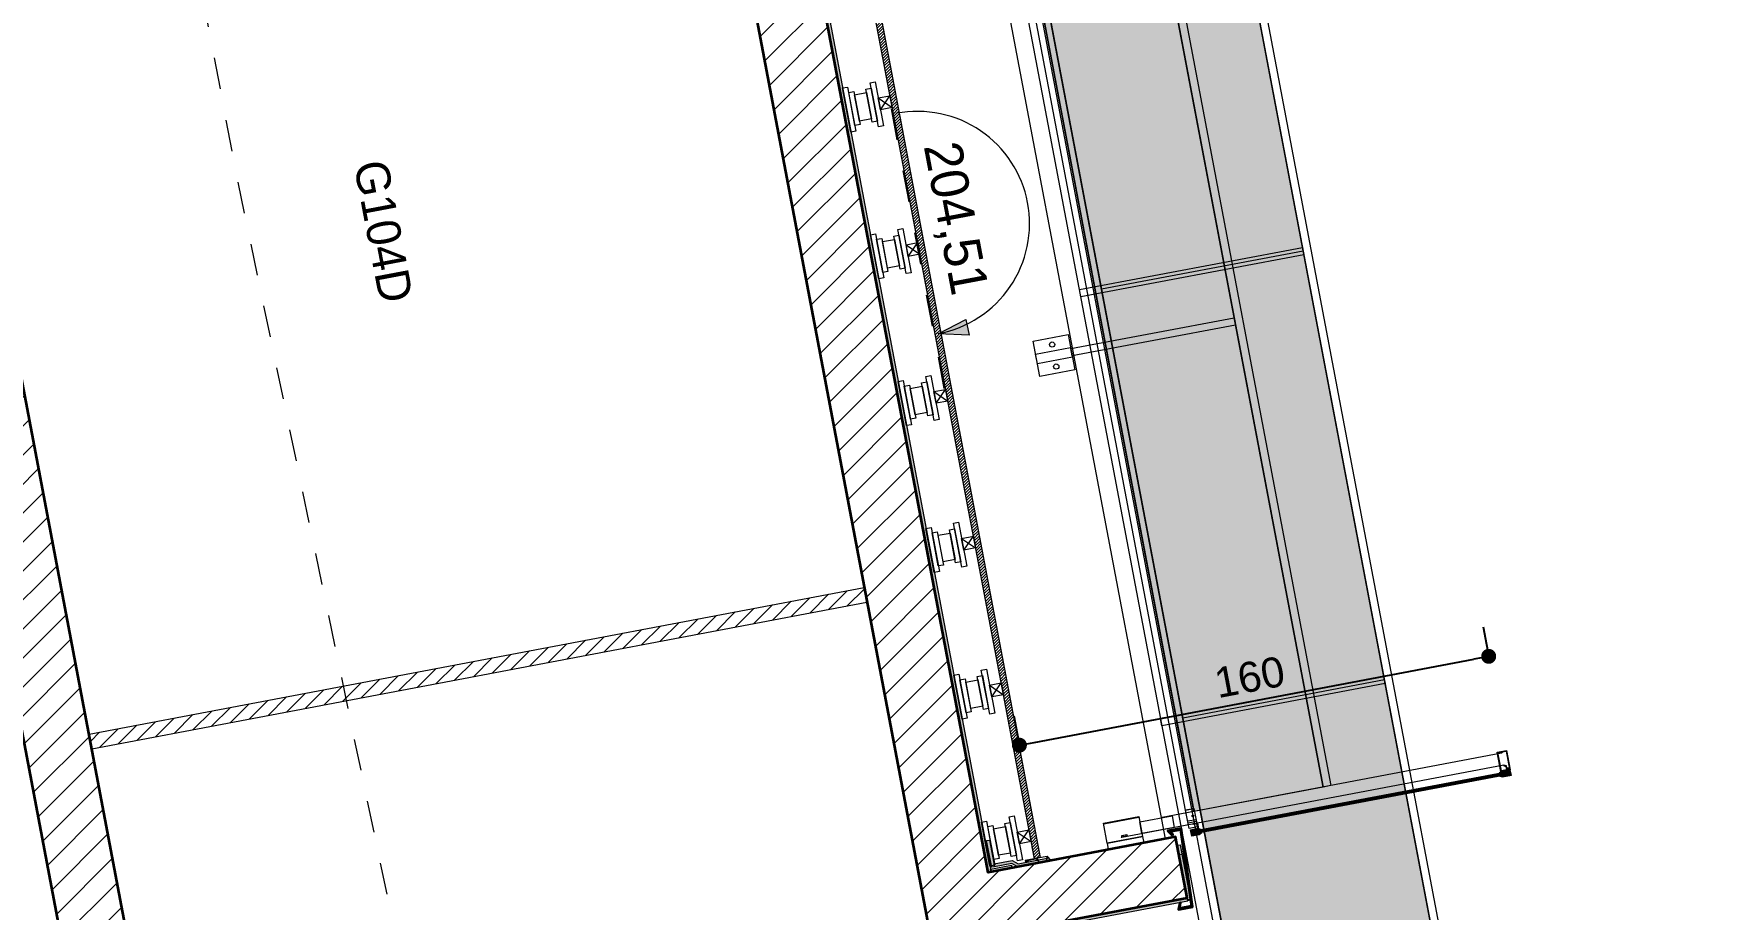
# Model space of a CAD drawing. Header units: centimetres. Extents: x 43491 to 84569, y -30699 to -11680.
# Drawn here: x 44318 to 44880, y -25266 to -24973 of the extents above; entities that cross this region are included whole.
import ezdxf

# ---------------------------------------------------------------- set-up
doc = ezdxf.new("R2010")
doc.units = ezdxf.units.CM
doc.header["$LTSCALE"] = 50.8
doc.header["$PDMODE"] = 1
doc.header["$PDSIZE"] = -2
doc.linetypes.add('Style de ligne -1', pattern=[0.41664, 0.20828, -0.20836])
doc.layers.get('0').update_dxf_attribs({"lineweight": 18})
for name, color, linetype, lineweight in [('0-PROJET-BOIS', 7, 'Continuous', 5), ('0-PROJET-COTATIONS', 7, 'Continuous', 13), ('0-PROJET-DESSINS CRÉES', 7, 'Continuous', 9), ('0-PROJET-Garde corps', 7, 'Continuous', 5), ('0-PROJET-ISOLATION', 7, 'Continuous', 13), ('0-PROJET-MUR BETON', 7, 'Continuous', 35), ('0-PROJET-MURS AGGLO', 7, 'Continuous', 5), ('0-PROJET-NGF', 7, 'Continuous', 5), ('0-PROJET-TEXTE', 7, 'Continuous', 5)]:
    doc.layers.add(name, color=color, linetype=linetype, lineweight=lineweight)
doc.styles.add('Futura Std Book', font='Futura Std Book')
doc.styles.add('Helvetica', font='Helvetica')
doc.dimstyles.new('IS', dxfattribs={"dimtxt": 10.08724, "dimasz": 5.007446, "dimexe": 2, "dimexo": 10, "dimgap": 3, "dimtad": 1, "dimdec": 1, "dimtxsty": 'Helvetica', "dimblk": 'DOT', "dimblk1": 'DOT', "dimblk2": 'DOT', "dimcen": 0, "dimdle": 10, "dimazin": 0, "dimtfac": 0.8, "dimtdec": 1, "dimtix": 1, "dimtmove": 0, "dimatfit": 0, "dimldrblk": 'VW_FILLEDARROW-1', "dimfxl": 0, "dimfrac": 2, "dimtolj": 1, "dimarcsym": 0})

# ---------------------------------------------------------------- blocks, each defined once
blk = doc.blocks.new('Groupe-2-1')
at = {"layer": '0-PROJET-DESSINS CRÉES', "linetype": 'Continuous', "lineweight": 0}
blk.add_hatch(color=254, dxfattribs=at).paths.add_polyline_path([(5940.03, -47578.07), (5771.66, -46689.06), (5839.14, -46676.28), (6007.5, -47565.29)])
at = {"layer": '0-PROJET-DESSINS CRÉES', "color": 7, "linetype": 'Continuous', "lineweight": 13}
for p, q in [((5925.54, -47132.54), (5858.07, -47145.32)), ((5952.72, -47276.04), (5885.25, -47288.82))]:
    blk.add_line(p, q, dxfattribs=at)
at = {"layer": '0-PROJET-DESSINS CRÉES', "color": 7, "linetype": 'Continuous', "lineweight": 13, "flags": 128}
for points in [[(5940.03, -47578.07), (5771.66, -46689.06), (5839.14, -46676.28), (6007.5, -47565.29)], [(6007.5, -47565.29), (5839.1, -46676.08), (5841.7, -46675.59), (6010.1, -47564.8)], [(5936.96, -47576.11), (5769.25, -46690.55), (5771.85, -46690.05), (5939.56, -47575.61)]]:
    blk.add_lwpolyline(points, close=True, dxfattribs=at)
at = {"layer": '0-PROJET-DESSINS CRÉES', "color": 8, "linetype": 'Continuous', "lineweight": 5, "flags": 128}
for points in [[(5851.13, -47147.91), (5850.66, -47145.45), (5925.31, -47131.32), (5925.77, -47133.77)], [(5878.3, -47291.4), (5877.84, -47288.95), (5952.48, -47274.81), (5952.95, -47277.27)]]:
    blk.add_lwpolyline(points, close=True, dxfattribs=at)
blk = doc.blocks.new('Groupe-221-1')
at = {"layer": '0-PROJET-DESSINS CRÉES', "lineweight": 5, "flags": 128}
for points in [[(5819.63, -47323.29), (5822.42, -47338.03), (5820.73, -47338.35), (5817.94, -47323.61)], [(5821.71, -47324.8), (5823.81, -47335.86), (5822.07, -47336.19), (5819.98, -47325.13)], [(5825.98, -47325.14), (5827.65, -47333.98), (5823.64, -47334.74), (5821.97, -47325.9)], [(5827.5, -47323.71), (5829.59, -47334.76), (5827.86, -47335.09), (5825.77, -47324.04)], [(5828.84, -47321.55), (5831.63, -47336.28), (5829.94, -47336.6), (5827.15, -47321.87)]]:
    blk.add_lwpolyline(points, close=True, dxfattribs=at)
blk = doc.blocks.new('Groupe-222-1')
at = {"layer": '0-PROJET-DESSINS CRÉES', "color": 7, "linetype": 'Continuous', "lineweight": 13}
for p, q in [((5829.86, -47326.95), (5834.54, -47330.14)), ((5830.61, -47330.88), (5833.79, -47326.21))]:
    blk.add_line(p, q, dxfattribs=at)
at = {"layer": '0-PROJET-DESSINS CRÉES', "color": 7, "linetype": 'Continuous', "lineweight": 13, "flags": 128}
blk.add_lwpolyline([(5833.79, -47326.21), (5834.54, -47330.14), (5830.61, -47330.88), (5829.86, -47326.95)], close=True, dxfattribs=at)
blk = doc.blocks.new('Groupe-223-1')
at = {"layer": '0-PROJET-DESSINS CRÉES', "lineweight": 5, "flags": 128}
for points in [[(5810.33, -47274.16), (5813.12, -47288.9), (5811.43, -47289.22), (5808.64, -47274.48)], [(5818.2, -47274.58), (5820.29, -47285.63), (5818.56, -47285.96), (5816.46, -47274.91)], [(5819.54, -47272.42), (5822.33, -47287.16), (5820.64, -47287.48), (5817.85, -47272.74)], [(5812.41, -47275.68), (5814.5, -47286.73), (5812.77, -47287.06), (5810.68, -47276)], [(5816.67, -47276.01), (5818.35, -47284.86), (5814.34, -47285.62), (5812.66, -47276.77)]]:
    blk.add_lwpolyline(points, close=True, dxfattribs=at)
blk = doc.blocks.new('Groupe-224-1')
at = {"layer": '0-PROJET-DESSINS CRÉES', "color": 7, "linetype": 'Continuous', "lineweight": 13}
for p, q in [((5820.56, -47277.82), (5825.24, -47281.01)), ((5821.31, -47281.75), (5824.49, -47277.08))]:
    blk.add_line(p, q, dxfattribs=at)
at = {"layer": '0-PROJET-DESSINS CRÉES', "color": 7, "linetype": 'Continuous', "lineweight": 13, "flags": 128}
blk.add_lwpolyline([(5824.49, -47277.08), (5825.24, -47281.01), (5821.31, -47281.75), (5820.56, -47277.82)], close=True, dxfattribs=at)
blk = doc.blocks.new('Groupe-225-1')
at = {"layer": '0-PROJET-DESSINS CRÉES', "lineweight": 5, "flags": 128}
for points in [[(5810.23, -47223.29), (5813.02, -47238.03), (5811.33, -47238.35), (5808.55, -47223.61)], [(5801.02, -47225.04), (5803.81, -47239.77), (5802.12, -47240.09), (5799.33, -47225.36)], [(5803.11, -47226.55), (5805.2, -47237.6), (5803.46, -47237.93), (5801.37, -47226.88)], [(5807.37, -47226.89), (5809.04, -47235.73), (5805.03, -47236.49), (5803.36, -47227.65)], [(5808.89, -47225.45), (5810.99, -47236.51), (5809.25, -47236.84), (5807.16, -47225.78)]]:
    blk.add_lwpolyline(points, close=True, dxfattribs=at)
blk = doc.blocks.new('Groupe-226-1')
at = {"layer": '0-PROJET-DESSINS CRÉES', "color": 7, "linetype": 'Continuous', "lineweight": 13}
for p, q in [((5811.26, -47228.7), (5815.93, -47231.88)), ((5812, -47232.63), (5815.19, -47227.95))]:
    blk.add_line(p, q, dxfattribs=at)
at = {"layer": '0-PROJET-DESSINS CRÉES', "color": 7, "linetype": 'Continuous', "lineweight": 13, "flags": 128}
blk.add_lwpolyline([(5815.19, -47227.95), (5815.93, -47231.88), (5812, -47232.63), (5811.26, -47228.7)], close=True, dxfattribs=at)
blk = doc.blocks.new('Groupe-227-1')
at = {"layer": '0-PROJET-DESSINS CRÉES', "lineweight": 5, "flags": 128}
for points in [[(5791.72, -47175.91), (5794.51, -47190.65), (5792.82, -47190.97), (5790.03, -47176.23)], [(5793.8, -47177.42), (5795.9, -47188.48), (5794.16, -47188.8), (5792.07, -47177.75)], [(5798.07, -47177.76), (5799.74, -47186.6), (5795.73, -47187.36), (5794.06, -47178.52)], [(5799.59, -47176.33), (5801.68, -47187.38), (5799.95, -47187.71), (5797.86, -47176.66)], [(5800.93, -47174.17), (5803.72, -47188.9), (5802.03, -47189.22), (5799.24, -47174.49)]]:
    blk.add_lwpolyline(points, close=True, dxfattribs=at)
blk = doc.blocks.new('Groupe-228-1')
at = {"layer": '0-PROJET-DESSINS CRÉES', "color": 7, "linetype": 'Continuous', "lineweight": 13}
for p, q in [((5802.7, -47183.5), (5805.88, -47178.83)), ((5801.95, -47179.57), (5806.63, -47182.76))]:
    blk.add_line(p, q, dxfattribs=at)
at = {"layer": '0-PROJET-DESSINS CRÉES', "color": 7, "linetype": 'Continuous', "lineweight": 13, "flags": 128}
blk.add_lwpolyline([(5805.88, -47178.83), (5806.63, -47182.76), (5802.7, -47183.5), (5801.95, -47179.57)], close=True, dxfattribs=at)
blk = doc.blocks.new('Groupe-229-1')
at = {"layer": '0-PROJET-DESSINS CRÉES', "lineweight": 5, "flags": 128}
for points in [[(5782.42, -47126.78), (5785.21, -47141.52), (5783.52, -47141.84), (5780.73, -47127.1)], [(5784.5, -47128.3), (5786.59, -47139.35), (5784.86, -47139.68), (5782.76, -47128.62)], [(5788.76, -47128.63), (5790.44, -47137.48), (5786.43, -47138.24), (5784.75, -47129.39)], [(5790.29, -47127.2), (5792.38, -47138.25), (5790.64, -47138.58), (5788.55, -47127.53)], [(5791.63, -47125.04), (5794.42, -47139.78), (5792.73, -47140.1), (5789.94, -47125.36)]]:
    blk.add_lwpolyline(points, close=True, dxfattribs=at)
blk = doc.blocks.new('Groupe-230-1')
at = {"layer": '0-PROJET-DESSINS CRÉES', "color": 7, "linetype": 'Continuous', "lineweight": 13}
for p, q in [((5792.65, -47130.44), (5797.32, -47133.63)), ((5793.39, -47134.37), (5796.58, -47129.7))]:
    blk.add_line(p, q, dxfattribs=at)
at = {"layer": '0-PROJET-DESSINS CRÉES', "color": 7, "linetype": 'Continuous', "lineweight": 13, "flags": 128}
blk.add_lwpolyline([(5796.58, -47129.7), (5797.32, -47133.63), (5793.39, -47134.37), (5792.65, -47130.44)], close=True, dxfattribs=at)
blk = doc.blocks.new('Groupe-231-1')
at = {"layer": '0-PROJET-DESSINS CRÉES', "lineweight": 5, "flags": 128}
for points in [[(5773.11, -47077.66), (5775.9, -47092.39), (5774.21, -47092.71), (5771.42, -47077.97)], [(5782.32, -47075.91), (5785.11, -47090.65), (5783.42, -47090.97), (5780.63, -47076.23)], [(5775.2, -47079.17), (5777.29, -47090.22), (5775.55, -47090.55), (5773.46, -47079.5)], [(5779.46, -47079.51), (5781.13, -47088.35), (5777.12, -47089.11), (5775.45, -47080.27)], [(5780.98, -47078.07), (5783.08, -47089.13), (5781.34, -47089.46), (5779.25, -47078.4)]]:
    blk.add_lwpolyline(points, close=True, dxfattribs=at)
blk = doc.blocks.new('Groupe-232-1')
at = {"layer": '0-PROJET-DESSINS CRÉES', "color": 7, "linetype": 'Continuous', "lineweight": 13}
for p, q in [((5783.35, -47081.32), (5788.02, -47084.5)), ((5784.09, -47085.25), (5787.28, -47080.57))]:
    blk.add_line(p, q, dxfattribs=at)
at = {"layer": '0-PROJET-DESSINS CRÉES', "color": 7, "linetype": 'Continuous', "lineweight": 13, "flags": 128}
blk.add_lwpolyline([(5787.28, -47080.57), (5788.02, -47084.5), (5784.09, -47085.25), (5783.35, -47081.32)], close=True, dxfattribs=at)
blk = doc.blocks.new('Groupe-254-1')
at = {"layer": '0-PROJET-NGF', "linetype": 'Continuous', "lineweight": 0}
blk.add_hatch(color=7, dxfattribs=at).paths.add_polyline_path([(5813.79, -47160.74), (5803.45, -47160.2), (5812.68, -47155.5)])
at = {"layer": '0-PROJET-NGF', "color": 7, "lineweight": 5, "flags": 128}
blk.add_lwpolyline([(5803.45, -47160.2), (5805.26, -47159.81), (5807.03, -47159.33), (5808.79, -47158.77), (5810.51, -47158.13), (5812.2, -47157.39), (5813.86, -47156.58), (5815.47, -47155.69), (5817.03, -47154.72), (5818.55, -47153.67), (5820.01, -47152.55), (5821.42, -47151.36), (5822.76, -47150.11), (5824.04, -47148.78), (5825.26, -47147.4), (5826.41, -47145.96), (5827.48, -47144.46), (5828.48, -47142.92), (5829.4, -47141.32), (5830.25, -47139.68), (5831.01, -47138.01), (5831.69, -47136.3), (5832.28, -47134.55), (5832.79, -47132.78), (5833.21, -47130.99), (5833.54, -47129.18), (5833.78, -47127.35), (5833.94, -47125.52), (5834, -47123.68), (5833.97, -47121.83), (5833.85, -47120), (5833.64, -47118.17), (5833.34, -47116.35), (5832.96, -47114.55), (5832.48, -47112.77), (5831.92, -47111.02), (5831.27, -47109.29), (5830.54, -47107.6), (5829.73, -47105.95), (5828.84, -47104.34), (5827.87, -47102.77), (5826.82, -47101.26), (5825.7, -47099.79), (5824.51, -47098.39), (5823.25, -47097.04), (5821.93, -47095.76), (5820.55, -47094.55), (5819.11, -47093.4), (5817.61, -47092.32), (5816.07, -47091.32), (5814.47, -47090.4), (5812.83, -47089.56), (5811.16, -47088.8), (5809.45, -47088.12), (5807.7, -47087.52), (5805.93, -47087.02), (5804.14, -47086.6), (5802.33, -47086.26), (5800.5, -47086.02), (5798.67, -47085.87), (5796.83, -47085.81), (5794.98, -47085.84), (5793.15, -47085.95), (5791.32, -47086.16), (5789.5, -47086.46)], dxfattribs=at)
at = {"layer": '0-PROJET-NGF', "color": 7, "linetype": 'Continuous', "lineweight": 5, "flags": 128}
blk.add_lwpolyline([(5813.79, -47160.74), (5803.45, -47160.2), (5812.68, -47155.5)], close=True, dxfattribs=at)
at = {"layer": '0-PROJET-NGF', "color": 7, "insert": (5810.91, -47095.04), "char_height": 12.586, "attachment_point": 1, "rotation": 280.7176, "line_spacing_factor": 0.962448, "style": 'Futura Std Book'}
blk.add_mtext('204,51', dxfattribs=at)
blk = doc.blocks.new('Groupe-267-1')
at = {"layer": '0-PROJET-Garde corps', "color": 7, "linetype": 'Continuous', "lineweight": 5}
for p, q in [((5865.27, -47328.06), (5865.36, -47328.53)), ((5866.1, -47327.91), (5866.19, -47328.38))]:
    blk.add_line(p, q, dxfattribs=at)
at = {"layer": '0-PROJET-Garde corps', "color": 7, "linetype": 'Continuous', "lineweight": 5, "flags": 128}
for points in [[(5866.87, -47328.25), (5866.89, -47328.36), (5864.71, -47328.77), (5864.69, -47328.66)], [(5866.55, -47327.82), (5866.64, -47328.29), (5864.92, -47328.62), (5864.83, -47328.15)]]:
    blk.add_lwpolyline(points, close=True, dxfattribs=at)
blk = doc.blocks.new('Groupe-268-1')
at = {"layer": '0-PROJET-Garde corps', "color": 7}
blk.add_blockref('Groupe-267-1', (0, 0), dxfattribs=at)
blk = doc.blocks.new('Groupe-269-1')
at = {"layer": '0-PROJET-Garde corps', "color": 7, "linetype": 'Continuous', "lineweight": 5, "flags": 128}
for points in [[(5991.73, -47306.72), (5990.5, -47300.23), (5993.64, -47299.64), (5994.87, -47306.12)], [(5991.89, -47306.48), (5990.73, -47300.39), (5993.48, -47299.87), (5994.64, -47305.96)]]:
    blk.add_lwpolyline(points, close=True, dxfattribs=at)
blk = doc.blocks.new('Groupe-270-1')
at = {"layer": '0-PROJET-DESSINS CRÉES', "color": 7, "linetype": 'Continuous', "lineweight": 13, "flags": 128}
for points in [[(5890.91, -47327.84), (5888.31, -47328.33), (5887.9, -47326.17), (5890.31, -47325.71), (5890.02, -47324.19), (5888.77, -47324.42)], [(5890.88, -47327.64), (5888.47, -47328.1), (5888.13, -47326.33), (5890.54, -47325.87), (5890.18, -47323.95), (5888.74, -47324.23)]]:
    blk.add_lwpolyline(points, dxfattribs=at)
at = {"layer": '0-PROJET-Garde corps', "color": 8, "linetype": 'Continuous', "lineweight": 5}
for p, q in [((5888.45, -47326.94), (5994.8, -47306.8)), ((5888.5, -47327.18), (5994.84, -47307.04)), ((5888.55, -47327.43), (5994.89, -47307.29)), ((5870.6, -47322.11), (5858.81, -47324.34)), ((5889.69, -47322.83), (5886.9, -47323.36)), ((5889.81, -47323.46), (5887.02, -47323.99))]:
    blk.add_line(p, q, dxfattribs=at)
at = {"layer": '0-PROJET-Garde corps', "color": 7, "linetype": 'Continuous', "lineweight": 5}
blk.add_line((5992.21, -47308.46), (5991.35, -47308.24), dxfattribs=at)
at = {"layer": '0-PROJET-Garde corps', "color": 7, "linetype": 'Continuous', "lineweight": 5, "flags": 128}
for points in [[(5992.28, -47300.31), (5991.93, -47300.61), (5878.36, -47322.12)], [(5993.11, -47304.69), (5992.67, -47304.54), (5864.9, -47328.74)], [(5991.35, -47308.24), (5992.21, -47308.46), (5995.21, -47307.89), (5994.87, -47306.12), (5991.87, -47306.69), (5991.16, -47307.23)], [(5991.75, -47308.13), (5992.22, -47308.25), (5994.97, -47307.73), (5994.71, -47306.36), (5991.96, -47306.88), (5991.6, -47307.15)], [(5891.4, -47326.09), (5890.54, -47325.87), (5888.13, -47326.33), (5888.47, -47328.1), (5890.88, -47327.64), (5891.59, -47327.1)], [(5891, -47326.2), (5890.53, -47326.08), (5888.37, -47326.49), (5888.63, -47327.86), (5890.79, -47327.45), (5891.15, -47327.18)]]:
    blk.add_lwpolyline(points, dxfattribs=at)
for points in [[(5888.59, -47327.67), (5888.41, -47326.69), (5994.75, -47306.55), (5994.94, -47307.54)], [(5994.57, -47305.63), (5994.54, -47305.45), (5993.7, -47305.61), (5993.55, -47304.85), (5992.66, -47304.54), (5992.6, -47304.71), (5993.39, -47304.99), (5993.55, -47305.82)], [(5887.36, -47325.76), (5886.2, -47319.63), (5888.98, -47319.11), (5890.14, -47325.23)], [(5870.53, -47321.76), (5871.8, -47328.44), (5860.01, -47330.67), (5858.74, -47323.99)]]:
    blk.add_lwpolyline(points, close=True, dxfattribs=at)
at = {"layer": '0-PROJET-Garde corps', "color": 7, "linetype": 'Continuous', "lineweight": 13, "flags": 128}
for points in [[(5881.68, -47321.49), (5882.42, -47325.42), (5871.61, -47327.47), (5870.87, -47323.54)], [(5890.88, -47327.64), (5890.91, -47327.84), (5888.31, -47328.33), (5887.9, -47326.17), (5890.31, -47325.71), (5890.02, -47324.19), (5888.77, -47324.42), (5888.74, -47324.23), (5890.18, -47323.95), (5890.54, -47325.87), (5888.13, -47326.33), (5888.47, -47328.1)], [(5871.8, -47328.44), (5872.21, -47330.62), (5860.46, -47332.85), (5860.05, -47330.66)]]:
    blk.add_lwpolyline(points, close=True, dxfattribs=at)
at = {"layer": '0-PROJET-Garde corps', "color": 7, "linetype": 'Continuous', "lineweight": 5}
blk.add_circle((5888.6, -47321.56), 0.288, dxfattribs=at)
at = {"layer": '0-PROJET-DESSINS CRÉES', "color": 7}
blk.add_blockref('Groupe-268-1', (0, 0), dxfattribs=at)
at = {"layer": '0-PROJET-Garde corps', "color": 7}
blk.add_blockref('Groupe-269-1', (0, 0), dxfattribs=at)
blk = doc.blocks.new('Groupe-273-1')
at = {"layer": '0-PROJET-DESSINS CRÉES', "linetype": 'Continuous', "lineweight": 0}
blk.add_hatch(color=254, dxfattribs=at).paths.add_polyline_path([(5889.01, -47320.1), (5769.58, -46689.45), (5812.77, -46681.27), (5932.21, -47311.92)])
at = {"layer": '0-PROJET-DESSINS CRÉES', "color": 7, "linetype": 'Continuous', "lineweight": 13, "flags": 128}
for points in [[(5889.01, -47320.1), (5769.58, -46689.45), (5812.77, -46681.27), (5932.21, -47311.92)], [(5932.21, -47311.92), (5814.14, -46688.5), (5816.75, -46688.01), (5934.81, -47311.43)], [(5886.22, -47319.63), (5767.16, -46690.94), (5769.76, -46690.45), (5888.82, -47319.14)], [(5787.9, -46848.81), (5790.13, -46860.6), (5778.38, -46862.83), (5776.15, -46851.04)], [(5788.71, -46853.09), (5789.32, -46856.33), (5777.57, -46858.55), (5776.96, -46855.31)], [(5817.41, -47004.67), (5819.65, -47016.46), (5807.9, -47018.68), (5805.66, -47006.89)], [(5818.22, -47008.94), (5818.84, -47012.18), (5807.09, -47014.41), (5806.47, -47011.17)], [(5846.93, -47160.52), (5849.16, -47172.31), (5837.41, -47174.54), (5835.18, -47162.75)], [(5847.74, -47164.8), (5848.35, -47168.04), (5836.6, -47170.26), (5835.99, -47167.02)]]:
    blk.add_lwpolyline(points, close=True, dxfattribs=at)
at = {"layer": '0-PROJET-DESSINS CRÉES', "color": 8, "linetype": 'Continuous', "lineweight": 5, "flags": 128}
for points in [[(5789.25, -46855.94), (5788.78, -46853.48), (5843.43, -46843.13), (5843.89, -46845.59)], [(5818.76, -47011.79), (5818.3, -47009.33), (5872.94, -46998.98), (5873.41, -47001.44)], [(5848.28, -47167.64), (5847.81, -47165.19), (5902.46, -47154.84), (5902.92, -47157.3)]]:
    blk.add_lwpolyline(points, close=True, dxfattribs=at)
at = {"layer": '0-PROJET-DESSINS CRÉES', "color": 7, "linetype": 'Continuous', "lineweight": 13}
for centre in [(5782.51, -46852.12), (5783.9, -46859.49), (5812.02, -47007.98), (5813.42, -47015.35), (5841.54, -47163.83), (5842.93, -47171.2)]:
    blk.add_circle(centre, 0.876, dxfattribs=at)
blk = doc.blocks.new('_DOT')
at = {"color": 0, "linetype": 'ByBlock', "lineweight": -2}
blk.add_line((-0.5, 0), (-1, 0), dxfattribs=at)
at = {"color": 0, "linetype": 'ByBlock', "const_width": 0.5}
blk.add_lwpolyline([(-0.25, 0, 1), (0.25, 0, 1)], format="xyb", close=True, dxfattribs=at)
blk = doc.blocks.new('*D299')
at = {"layer": '0-PROJET-COTATIONS', "color": 0, "linetype": 'Continuous', "lineweight": -2}
for p, q in [((44802.68, -25171.37), (44804.91, -25183.16)), ((44652.42, -25210.01), (44799.62, -25182.13)), ((44645.64, -25201.11), (44647.87, -25212.9))]:
    blk.add_line(p, q, dxfattribs=at)
at = {"layer": 'Defpoints', "color": 0}
for p in [(44795.24, -25132.07), (44638.03, -25160.94), (44804.54, -25181.2)]:
    blk.add_point(p, dxfattribs=at)
at = {"layer": '0-PROJET-COTATIONS', "color": 0, "lineweight": -2, "xscale": 5.007446289062499, "yscale": 5.007446289062499, "zscale": 5.007446289062499}
for p, rotation in [((44804.54, -25181.2), 10.72359474388371), ((44647.5, -25210.94), 190.7235947438837)]:
    blk.add_blockref('_DOT', p, dxfattribs=dict(at, rotation=rotation))
at = {"layer": '0-PROJET-COTATIONS', "color": 0, "lineweight": 5, "insert": (44724.53, -25188.16), "char_height": 10.087, "attachment_point": 5, "rotation": 10.7236, "style": 'Helvetica'}
blk.add_mtext('\\A1;160', dxfattribs=at)
blk = doc.blocks.new('VW_FILLEDARROW-1')
at = {"linetype": 'Continuous', "lineweight": 0}
blk.add_hatch(color=0, dxfattribs=at).paths.add_polyline_path([(-2, 0.54), (0, 0), (-2, -0.54)])
at = {"color": 0, "linetype": 'Continuous', "lineweight": 5, "flags": 128}
blk.add_lwpolyline([(-2, 0.54), (0, 0), (-2, -0.54)], close=True, dxfattribs=at)

msp = doc.modelspace()

# ---------------------------------------------------------------- hatches: boundary and pattern name
at = {"layer": '0-PROJET-BOIS', "linetype": 'Continuous', "lineweight": 5}
h = msp.add_hatch(dxfattribs=at)
h.set_pattern_fill('bois 45', color=9, style=0, pattern_type=2)
h.set_pattern_definition([(45, (38816.9114, 22086.9576), (0, -1), [])])
h.paths.add_polyline_path([(44534.25, -24613.55), (44654.49, -25248.47), (44652.52, -25248.84), (44532.28, -24613.93)])
at = {"layer": '0-PROJET-DESSINS CRÉES', "linetype": 'Continuous', "lineweight": 0}
msp.add_hatch(color=7, dxfattribs=at).paths.add_polyline_path([(44698.62, -25240.99), (44698.83, -25240.83), (44697.75, -25239.79), (44701.45, -25239.09), (44705.11, -25264.82), (44701.1, -25265.58), (44701.44, -25263.71), (44701.21, -25263.75), (44700.79, -25265.88), (44705.38, -25265.01), (44701.68, -25238.8), (44697.21, -25239.64)])
at = {"layer": '0-PROJET-ISOLATION', "linetype": 'Continuous', "lineweight": 0}
for points in [[(44516.29, -24615.94), (44517.27, -24615.76), (44638.01, -25253.35), (44637.03, -25253.53)], [(44636.54, -25242.88), (44637.52, -25242.69), (44639.21, -25251.6), (44638.23, -25251.79)], [(44701.28, -25244.24), (44704.79, -25262.78), (44703.81, -25262.96), (44700.3, -25244.43)], [(44657.65, -25249.64), (44646.94, -25251.65), (44644.93, -25250.52), (44639.21, -25251.6), (44639.02, -25250.62), (44645.1, -25249.47), (44647.13, -25250.61), (44657.38, -25248.67)], [(44701.88, -25247.4), (44704.74, -25262.54), (44703.76, -25262.72), (44700.89, -25247.58)], [(44638.02, -25253.35), (44637.83, -25252.37), (44644.83, -25251.04), (44645.02, -25252.03)], [(44703.62, -25261.98), (44650.8, -25271.99), (44649.34, -25273.79), (44643.62, -25274.87), (44643.8, -25275.85), (44649.88, -25274.7), (44651.35, -25272.9), (44703.81, -25262.96)]]:
    msp.add_hatch(color=255, dxfattribs=at).paths.add_polyline_path(points)
at = {"layer": '0-PROJET-MUR BETON', "linetype": 'Continuous', "lineweight": 5}
h = msp.add_hatch(dxfattribs=at)
h.set_pattern_fill('hachure A', style=0, pattern_type=2)
h.set_pattern_definition([(45, (38816.9114, 22086.9576), (5.2916667, -4.4097222), [])])
h.paths.add_polyline_path([(44745.83, -26002.43), (44797.36, -25992.67), (44794.01, -25974.99), (44774.36, -25978.71), (44640.88, -25273.87), (44703.62, -25261.99), (44699.77, -25241.65), (44637.03, -25253.53), (44516.29, -24615.94), (44579.03, -24604.06), (44575.3, -24584.41), (43908, -24710.79), (43905.77, -24731.56), (43962.04, -24720.91), (44114.62, -25526.59), (44059.76, -25536.98), (44057.52, -25557.75), (44118.34, -25546.24), (44220.12, -26083.67), (44168.83, -26093.38), (44166.82, -26112.08)])
h.paths.add_polyline_path([(44232.89, -26081.25), (44131.11, -25543.82), (44369.01, -25498.77), (44470.79, -26036.2)])
h.paths.add_polyline_path([(44127.39, -25524.17), (43974.81, -24718.49), (44212.71, -24673.43), (44365.29, -25479.11)])
h.paths.add_polyline_path([(44386.88, -25475.03), (44234.3, -24669.35), (44493.69, -24620.22), (44646.27, -25425.9)])
h.paths.add_polyline_path([(44492.38, -26032.11), (44390.6, -25494.68), (44649.99, -25445.55), (44751.76, -25982.99)])
at = {"layer": '0-PROJET-MURS AGGLO', "linetype": 'Continuous', "lineweight": 18}
h = msp.add_hatch(dxfattribs=at)
h.set_pattern_fill('50_béton', style=0, pattern_type=2)
h.set_pattern_definition([(45, (38816.9114, 22086.9576), (2.42534722, -2.64583333), [])])
h.paths.add_polyline_path([(44336.17, -25207.29), (44337.1, -25212.2), (44596.49, -25163.08), (44595.56, -25158.16)])

# ---------------------------------------------------------------- linework, layer by layer
at = {"color": 1, "linetype": 'Style de ligne -1', "lineweight": 5, "flags": 128}
msp.add_lwpolyline([(45218.61, -29848.84), (45147.81, -29421.26), (45087.9, -28889.93), (45046.67, -28564.73), (44944.41, -27890.42), (44810.6, -27183.83), (44693.42, -26565.08), (44547.25, -25793.21), (44385.94, -25022.04), (44312.93, -24636.52), (44172.06, -24161.38), (44108.15, -23716.41), (44067.37, -23501.09), (43946.42, -23131.15)], dxfattribs=at)
at = {"layer": '0-PROJET-BOIS', "lineweight": 13, "flags": 128}
msp.add_lwpolyline([(44534.25, -24613.55), (44654.49, -25248.47), (44652.52, -25248.84), (44532.28, -24613.93)], close=True, dxfattribs=at)
at = {"layer": '0-PROJET-DESSINS CRÉES', "color": 7, "linetype": 'Continuous', "lineweight": 13}
for p, q in [((44576.96, -24580.22), (44877.82, -26168.88)), ((44576.33, -24608.64), (44696.33, -25242.3))]:
    msp.add_line(p, q, dxfattribs=at)
at = {"layer": '0-PROJET-DESSINS CRÉES', "color": 7, "linetype": 'Style de ligne -1', "lineweight": 13}
msp.add_line((44622.37, -25091.53), (44603.02, -24989.35), dxfattribs=at)
at = {"layer": '0-PROJET-DESSINS CRÉES', "color": 7, "linetype": 'Continuous', "lineweight": 35, "flags": 128}
msp.add_lwpolyline([(44698.62, -25240.99), (44698.83, -25240.83), (44697.75, -25239.79), (44701.45, -25239.09), (44705.11, -25264.82), (44701.1, -25265.58), (44701.44, -25263.71), (44701.21, -25263.75), (44700.79, -25265.88), (44705.38, -25265.01), (44701.68, -25238.8), (44697.21, -25239.64)], close=True, dxfattribs=at)
at = {"layer": '0-PROJET-DESSINS CRÉES', "color": 7, "linetype": 'Continuous', "lineweight": 5, "flags": 128}
msp.add_lwpolyline([(44656.84, -25248.25), (44656.7, -25248.2), (44656.5, -25249.71), (44654.25, -25250.14), (44653.46, -25248.74), (44652.54, -25248.91), (44651.79, -25244.96), (44651.64, -25244.99), (44652.39, -25248.94), (44649.44, -25249.5), (44649.56, -25250.15), (44650.55, -25249.96), (44650.52, -25249.82), (44649.68, -25249.97), (44649.62, -25249.62), (44653.4, -25248.9), (44653.59, -25249.23), (44653.22, -25249.3), (44653.25, -25249.45), (44653.67, -25249.37), (44654.19, -25250.29), (44656.63, -25249.83)], close=True, dxfattribs=at)
at = {"layer": '0-PROJET-DESSINS CRÉES', "color": 7, "linetype": 'Continuous', "lineweight": 13, "flags": 128}
msp.add_lwpolyline([(44658.04, -25249.37), (44657.97, -25249.44), (44656.78, -25248.14), (44653.59, -25248.75), (44653.58, -25248.65), (44656.82, -25248.03)], close=True, dxfattribs=at)
at = {"layer": '0-PROJET-ISOLATION', "flags": 128}
for points in [[(44516.29, -24615.94), (44517.27, -24615.76), (44638.01, -25253.35), (44637.03, -25253.53)], [(44636.54, -25242.88), (44637.52, -25242.69), (44639.21, -25251.6), (44638.23, -25251.79)], [(44701.28, -25244.24), (44704.79, -25262.78), (44703.81, -25262.96), (44700.3, -25244.43)], [(44657.65, -25249.64), (44646.94, -25251.65), (44644.93, -25250.52), (44639.21, -25251.6), (44639.02, -25250.62), (44645.1, -25249.47), (44647.13, -25250.61), (44657.38, -25248.67)], [(44701.88, -25247.4), (44704.74, -25262.54), (44703.76, -25262.72), (44700.89, -25247.58)], [(44638.02, -25253.35), (44637.83, -25252.37), (44644.83, -25251.04), (44645.02, -25252.03)], [(44703.62, -25261.98), (44650.8, -25271.99), (44649.34, -25273.79), (44643.62, -25274.87), (44643.8, -25275.85), (44649.88, -25274.7), (44651.35, -25272.9), (44703.81, -25262.96)]]:
    msp.add_lwpolyline(points, close=True, dxfattribs=at)
at = {"layer": '0-PROJET-MUR BETON', "flags": 128}
for points in [[(44745.83, -26002.43), (44797.36, -25992.67), (44794.01, -25974.99), (44774.36, -25978.71), (44640.88, -25273.87), (44703.62, -25261.99), (44699.77, -25241.65), (44637.03, -25253.53), (44516.29, -24615.94), (44579.03, -24604.06), (44575.3, -24584.41), (43908, -24710.79), (43905.77, -24731.56), (43962.04, -24720.91), (44114.62, -25526.59), (44059.76, -25536.98), (44057.52, -25557.75), (44118.34, -25546.24), (44220.12, -26083.67), (44168.83, -26093.38), (44166.82, -26112.08)], [(44386.88, -25475.03), (44234.3, -24669.35), (44493.69, -24620.22), (44646.27, -25425.9)], [(44127.39, -25524.17), (43974.81, -24718.49), (44212.71, -24673.43), (44365.29, -25479.11)]]:
    msp.add_lwpolyline(points, close=True, dxfattribs=at)
at = {"layer": '0-PROJET-MURS AGGLO', "color": 7, "linetype": 'Continuous', "lineweight": 18}
for p, q in [((44336.17, -25207.29), (44595.56, -25158.16)), ((44337.1, -25212.2), (44596.49, -25163.08))]:
    msp.add_line(p, q, dxfattribs=at)
at = {"layer": '0-PROJET-MURS AGGLO', "color": 7, "linetype": 'Continuous', "lineweight": 5}
for p, q in [((44336.17, -25207.29), (44595.56, -25158.16)), ((44596.49, -25163.08), (44595.56, -25158.16)), ((44337.1, -25212.2), (44596.49, -25163.08)), ((44337.1, -25212.2), (44336.17, -25207.29))]:
    msp.add_line(p, q, dxfattribs=at)

# ---------------------------------------------------------------- block references
at = {"layer": '0-PROJET-DESSINS CRÉES'}
for name in ['Groupe-231-1', 'Groupe-229-1', 'Groupe-227-1', 'Groupe-225-1', 'Groupe-223-1', 'Groupe-221-1']:
    msp.add_blockref(name, (38816.91, 22086.96), dxfattribs=at)
at = {"layer": '0-PROJET-DESSINS CRÉES', "color": 7}
for name in ['Groupe-232-1', 'Groupe-230-1', 'Groupe-228-1', 'Groupe-226-1', 'Groupe-224-1', 'Groupe-222-1']:
    msp.add_blockref(name, (38816.91, 22086.96), dxfattribs=at)
at = {"layer": '0-PROJET-Garde corps', "color": 7}
for name in ['Groupe-2-1', 'Groupe-273-1', 'Groupe-270-1']:
    msp.add_blockref(name, (38816.91, 22086.96), dxfattribs=at)
at = {"layer": '0-PROJET-NGF', "color": 7}
msp.add_blockref('Groupe-254-1', (38816.91, 22086.96), dxfattribs=at)

# ---------------------------------------------------------------- texts
at = {"layer": '0-PROJET-TEXTE', "color": 7, "insert": (44440.31, -25037.94), "char_height": 11.327, "attachment_point": 2, "rotation": 280.7236, "line_spacing_factor": 0.962448, "style": 'Futura Std Book'}
msp.add_mtext('G104D', dxfattribs=at)

# ---------------------------------------------------------------- dimensions: what is measured, and where the dimension line sits
at = {"layer": '0-PROJET-COTATIONS', "color": 7, "linetype": 'Continuous', "lineweight": 5}
dim = msp.add_linear_dim(base=(44804.54, -25181.2), p1=(44638.03, -25160.94), p2=(44795.24, -25132.07), angle=10.7236, dimstyle='IS', override={"dimtxt": 10.08724, "dimdec": 0, "dimpost": '<>', "dimtxsty": 'Helvetica', "dimtmove": 2}, dxfattribs=at)
dim.commit()
dim.dimension.update_dxf_attribs({"geometry": '*D299', "text_midpoint": (44724.53, -25188.16)})

doc.saveas('drawing.dxf')
